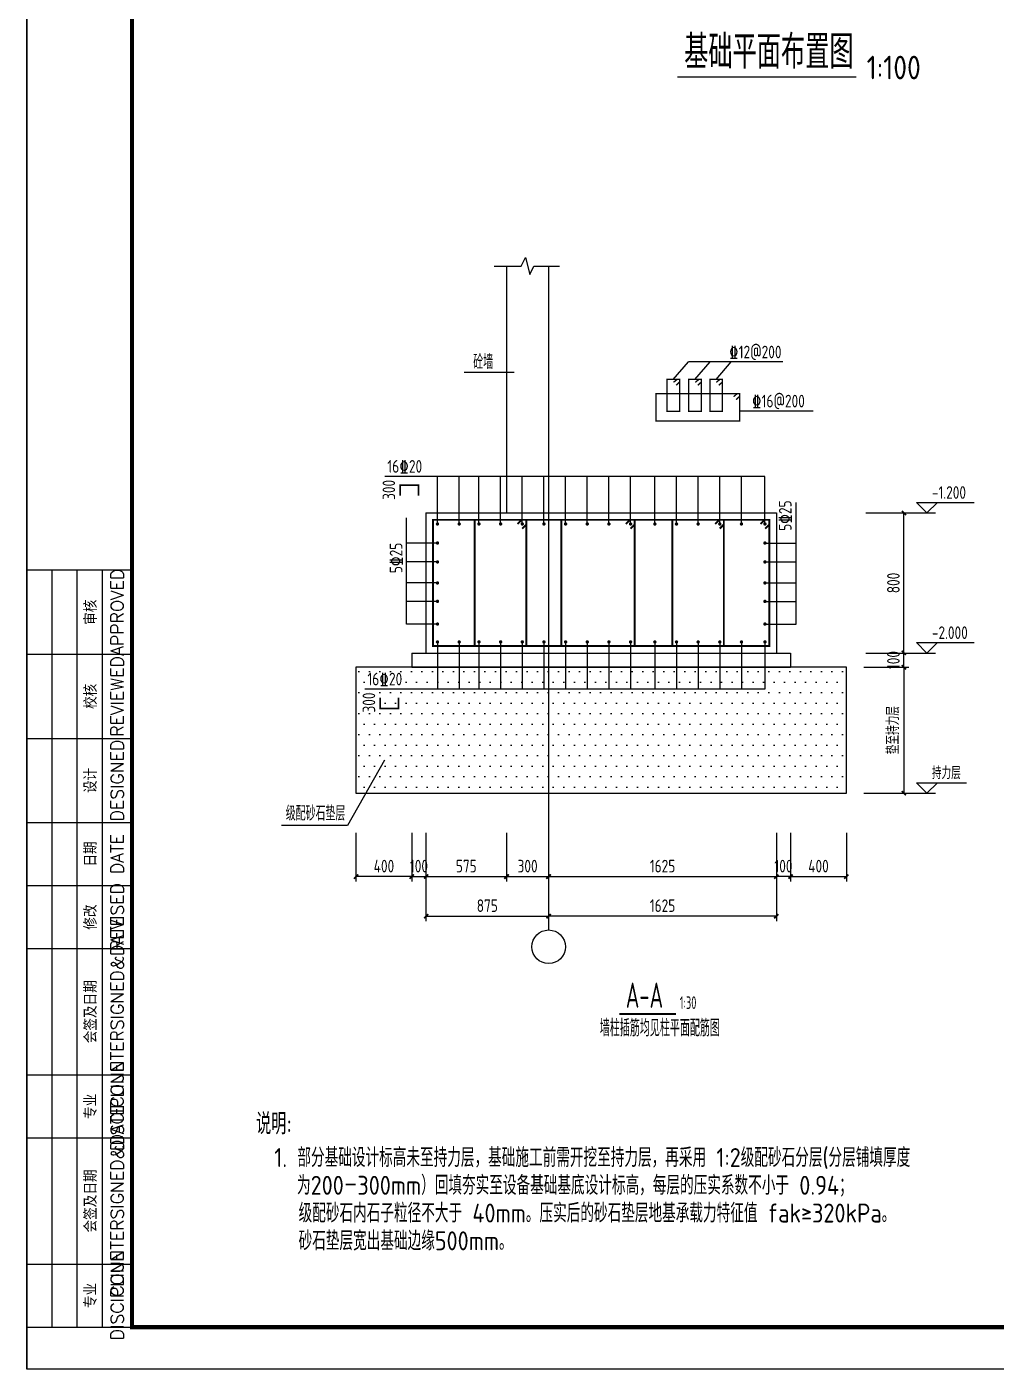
# Model space of a CAD drawing. Header units: millimetres. Extents: x 893615 to 897539, y 39650 to 40458.
# Drawn here: x 894816.6 to 895047.1, y 39650.1 to 39969.3 of the extents above; entities that cross this region are included whole.
import ezdxf
from ezdxf.enums import TextEntityAlignment as Align

# ---------------------------------------------------------------- set-up
doc = ezdxf.new("R2010")
doc.units = ezdxf.units.MM
doc.header["$LTSCALE"] = 1000
doc.header["$MEASUREMENT"] = 0
for name, color, linetype in [('AXIS', 3, 'Continuous'), ('DOTE', 1, 'Continuous'), ('Thin', 7, 'Continuous'), ('WALL', 9, 'Continuous'), ('剖面钢筋', 1, 'Continuous'), ('图名', 15, 'Continuous'), ('文字', 7, 'Continuous'), ('柱__钢筋标注', 7, 'Continuous'), ('标注尺寸', 252, 'Continuous'), ('标注线', 253, 'Continuous'), ('标注钢筋', 253, 'Continuous'), ('标高', 7, 'Continuous'), ('比例尺', 2, 'Continuous'), ('独立基础', 2, 'Continuous'), ('钢筋线', 1, 'Continuous'), ('附加箍筋标', 7, 'Continuous')]:
    doc.layers.add(name, color=color, linetype=linetype)
doc.styles.add('ECEC_TK', font='txt_l.shx', dxfattribs={"bigfont": 'hztxt_l.shx'})
doc.styles.add('GBHZ', font='gbenor.shx', dxfattribs={"width": 0.9, "bigfont": 'gbcbig.shx'})
doc.styles.get("Standard").update_dxf_attribs({"font": 'gbenor.shx', "bigfont": 'gbcbig.shx'})
doc.dimstyles.new('Y30', dxfattribs={"dimscale": 0, "dimtxt": 3, "dimasz": 0.01, "dimexe": 1.2, "dimexo": 1, "dimgap": 1, "dimtad": 1, "dimdec": 0, "dimlfac": 30, "dimzin": 0, "dimdsep": 46, "dimtxsty": 'GBHZ', "dimblk1": 'DX', "dimblk2": 'DX', "dimsah": 1, "dimcen": 0.09, "dimdle": 1, "dimadec": 0, "dimazin": 0, "dimtfac": 1, "dimtdec": 0, "dimtix": 1, "dimtmove": 2, "dimatfit": 3, "dimldrblk": 'DX', "dimfxl": 0, "dimtolj": 1, "dimtzin": 0, "dimarcsym": 0})

# ---------------------------------------------------------------- blocks, each defined once
blk = doc.blocks.new('DX')
at = {"color": 0, "linetype": 'ByBlock', "const_width": 40}
blk.add_lwpolyline([(-54, -51), (46, 49)], dxfattribs=at)
blk = doc.blocks.new('*D71')
at = {"layer": 'AXIS', "color": 0, "lineweight": -2, "transparency": 16777216}
for p, q in [((894894.81, 39777.66), (894894.81, 39766.07)), ((894908.14, 39777.66), (894908.14, 39766.07)), ((894908.13, 39767.27), (894894.82, 39767.27))]:
    blk.add_line(p, q, dxfattribs=at)
at = {"layer": 'Defpoints', "color": 0, "transparency": 16777216}
for p in [(894894.81, 39778.66), (894908.14, 39778.66), (894894.81, 39767.27)]:
    blk.add_point(p, dxfattribs=at)
at = {"layer": 'AXIS', "color": 0, "lineweight": -2, "transparency": 16777216, "xscale": 0.01, "yscale": 0.01, "zscale": 0.01, "rotation": 180}
blk.add_blockref('DX', (894894.81, 39767.27), dxfattribs=at)
at = {"layer": 'AXIS', "color": 0, "lineweight": -2, "transparency": 16777216, "xscale": 0.01, "yscale": 0.01, "zscale": 0.01}
blk.add_blockref('DX', (894908.14, 39767.27), dxfattribs=at)
at = {"layer": 'AXIS', "color": 0, "transparency": 16777216, "insert": (894901.48, 39769.77), "char_height": 3, "attachment_point": 5, "style": 'GBHZ'}
blk.add_mtext('\\A1;400', dxfattribs=at)
blk = doc.blocks.new('*D72')
at = {"layer": 'AXIS', "color": 0, "lineweight": -2, "transparency": 16777216}
for p, q in [((894998.14, 39777.66), (894998.14, 39766.07)), ((895011.48, 39777.66), (895011.48, 39766.07)), ((894998.15, 39767.27), (895011.47, 39767.27))]:
    blk.add_line(p, q, dxfattribs=at)
at = {"layer": 'Defpoints', "color": 0, "transparency": 16777216}
for p in [(894998.14, 39778.66), (895011.48, 39778.66), (895011.48, 39767.27)]:
    blk.add_point(p, dxfattribs=at)
at = {"layer": 'AXIS', "color": 0, "lineweight": -2, "transparency": 16777216, "xscale": 0.01, "yscale": 0.01, "zscale": 0.01, "rotation": 180}
blk.add_blockref('DX', (894998.14, 39767.27), dxfattribs=at)
at = {"layer": 'AXIS', "color": 0, "lineweight": -2, "transparency": 16777216, "xscale": 0.01, "yscale": 0.01, "zscale": 0.01}
blk.add_blockref('DX', (895011.48, 39767.27), dxfattribs=at)
at = {"layer": 'AXIS', "color": 0, "transparency": 16777216, "insert": (895004.81, 39769.77), "char_height": 3, "attachment_point": 5, "style": 'GBHZ'}
blk.add_mtext('\\A1;400', dxfattribs=at)
blk = doc.blocks.new('*D73')
at = {"layer": 'AXIS', "color": 0, "lineweight": -2, "transparency": 16777216}
for p, q in [((895015.61, 39817.1), (895026.32, 39817.1)), ((895025.12, 39817.09), (895025.12, 39787.11)), ((895015.61, 39787.1), (895026.32, 39787.1))]:
    blk.add_line(p, q, dxfattribs=at)
at = {"layer": 'Defpoints', "color": 0, "transparency": 16777216}
for p in [(895014.61, 39817.1), (895014.61, 39787.1), (895025.12, 39787.1)]:
    blk.add_point(p, dxfattribs=at)
at = {"layer": 'AXIS', "color": 0, "lineweight": -2, "transparency": 16777216, "xscale": 0.01, "yscale": 0.01, "zscale": 0.01}
for p, rotation in [((895025.12, 39817.1), 90), ((895025.12, 39787.1), 270)]:
    blk.add_blockref('DX', p, dxfattribs=dict(at, rotation=rotation))
at = {"layer": 'AXIS', "color": 0, "transparency": 16777216, "insert": (895022.51, 39802.1), "char_height": 3, "attachment_point": 5, "rotation": 90, "style": 'GBHZ'}
blk.add_mtext('\\A1;垫至持力层', dxfattribs=at)
blk = doc.blocks.new('*D62')
at = {"layer": 'AXIS', "color": 0, "lineweight": -2, "transparency": 16777216}
for p, q in [((895016.05, 39853.77), (895026.32, 39853.77)), ((895025.12, 39820.45), (895025.12, 39853.76)), ((895016.05, 39820.44), (895026.32, 39820.44))]:
    blk.add_line(p, q, dxfattribs=at)
at = {"layer": 'Defpoints', "color": 0, "transparency": 16777216}
for p in [(895015.05, 39853.77), (895025.12, 39853.77), (895015.05, 39820.44)]:
    blk.add_point(p, dxfattribs=at)
at = {"layer": 'AXIS', "color": 0, "lineweight": -2, "transparency": 16777216, "xscale": 0.01, "yscale": 0.01, "zscale": 0.01}
for p, rotation in [((895025.12, 39853.77), 90), ((895025.12, 39820.44), 270)]:
    blk.add_blockref('DX', p, dxfattribs=dict(at, rotation=rotation))
at = {"layer": 'AXIS', "color": 0, "transparency": 16777216, "insert": (895022.62, 39837.1), "char_height": 3, "attachment_point": 5, "rotation": 90, "style": 'GBHZ'}
blk.add_mtext('\\A1;800', dxfattribs=at)
blk = doc.blocks.new('*D63')
at = {"layer": 'AXIS', "color": 0, "lineweight": -2, "transparency": 16777216}
for p, q in [((895016.05, 39820.44), (895026.32, 39820.44)), ((895025.12, 39820.45), (895025.12, 39820.46)), ((895025.12, 39817.1), (895025.12, 39820.44)), ((895016.05, 39817.1), (895026.32, 39817.1)), ((895025.12, 39817.09), (895025.12, 39817.08))]:
    blk.add_line(p, q, dxfattribs=at)
at = {"layer": 'Defpoints', "color": 0, "transparency": 16777216}
for p in [(895015.05, 39820.44), (895025.12, 39820.44), (895015.05, 39817.1)]:
    blk.add_point(p, dxfattribs=at)
at = {"layer": 'AXIS', "color": 0, "lineweight": -2, "transparency": 16777216, "xscale": 0.01, "yscale": 0.01, "zscale": 0.01}
for p, rotation in [((895025.12, 39820.44), 270), ((895025.12, 39817.1), 90)]:
    blk.add_blockref('DX', p, dxfattribs=dict(at, rotation=rotation))
at = {"layer": 'AXIS', "color": 0, "transparency": 16777216, "insert": (895022.62, 39818.77), "char_height": 3, "attachment_point": 5, "rotation": 90, "style": 'GBHZ'}
blk.add_mtext('\\A1;100', dxfattribs=at)
blk = doc.blocks.new('*D64')
at = {"layer": 'AXIS', "color": 0, "lineweight": -2, "transparency": 16777216}
for p, q in [((894908.14, 39777.66), (894908.14, 39766.07)), ((894911.48, 39777.66), (894911.48, 39766.07)), ((894908.13, 39767.27), (894908.12, 39767.27)), ((894908.14, 39767.27), (894911.48, 39767.27)), ((894911.49, 39767.27), (894911.5, 39767.27))]:
    blk.add_line(p, q, dxfattribs=at)
at = {"layer": 'Defpoints', "color": 0, "transparency": 16777216}
for p in [(894908.14, 39778.66), (894911.48, 39778.66), (894911.48, 39767.27)]:
    blk.add_point(p, dxfattribs=at)
at = {"layer": 'AXIS', "color": 0, "lineweight": -2, "transparency": 16777216, "xscale": 0.01, "yscale": 0.01, "zscale": 0.01}
blk.add_blockref('DX', (894908.14, 39767.27), dxfattribs=at)
at = {"layer": 'AXIS', "color": 0, "lineweight": -2, "transparency": 16777216, "xscale": 0.01, "yscale": 0.01, "zscale": 0.01, "rotation": 180}
blk.add_blockref('DX', (894911.48, 39767.27), dxfattribs=at)
at = {"layer": 'AXIS', "color": 0, "transparency": 16777216, "insert": (894909.81, 39769.77), "char_height": 3, "attachment_point": 5, "style": 'GBHZ'}
blk.add_mtext('\\A1;100', dxfattribs=at)
blk = doc.blocks.new('*D65')
at = {"layer": 'AXIS', "color": 0, "lineweight": -2, "transparency": 16777216}
for p, q in [((894994.81, 39777.66), (894994.81, 39766.07)), ((894998.14, 39777.66), (894998.14, 39766.07)), ((894994.8, 39767.27), (894994.79, 39767.27)), ((894998.14, 39767.27), (894994.81, 39767.27)), ((894998.15, 39767.27), (894998.16, 39767.27))]:
    blk.add_line(p, q, dxfattribs=at)
at = {"layer": 'Defpoints', "color": 0, "transparency": 16777216}
for p in [(894994.81, 39778.66), (894998.14, 39778.66), (894994.81, 39767.27)]:
    blk.add_point(p, dxfattribs=at)
at = {"layer": 'AXIS', "color": 0, "lineweight": -2, "transparency": 16777216, "xscale": 0.01, "yscale": 0.01, "zscale": 0.01}
blk.add_blockref('DX', (894994.81, 39767.27), dxfattribs=at)
at = {"layer": 'AXIS', "color": 0, "lineweight": -2, "transparency": 16777216, "xscale": 0.01, "yscale": 0.01, "zscale": 0.01, "rotation": 180}
blk.add_blockref('DX', (894998.14, 39767.27), dxfattribs=at)
at = {"layer": 'AXIS', "color": 0, "transparency": 16777216, "insert": (894996.48, 39769.77), "char_height": 3, "attachment_point": 5, "style": 'GBHZ'}
blk.add_mtext('\\A1;100', dxfattribs=at)
blk = doc.blocks.new('*D66')
at = {"layer": 'AXIS', "color": 0, "lineweight": -2, "transparency": 16777216}
for p, q in [((894940.64, 39777.66), (894940.64, 39766.07)), ((894994.81, 39777.66), (894994.81, 39766.07)), ((894940.65, 39767.27), (894994.8, 39767.27))]:
    blk.add_line(p, q, dxfattribs=at)
at = {"layer": 'Defpoints', "color": 0, "transparency": 16777216}
for p in [(894940.64, 39778.66), (894994.81, 39778.66), (894994.81, 39767.27)]:
    blk.add_point(p, dxfattribs=at)
at = {"layer": 'AXIS', "color": 0, "lineweight": -2, "transparency": 16777216, "xscale": 0.01, "yscale": 0.01, "zscale": 0.01, "rotation": 180}
blk.add_blockref('DX', (894940.64, 39767.27), dxfattribs=at)
at = {"layer": 'AXIS', "color": 0, "lineweight": -2, "transparency": 16777216, "xscale": 0.01, "yscale": 0.01, "zscale": 0.01}
blk.add_blockref('DX', (894994.81, 39767.27), dxfattribs=at)
at = {"layer": 'AXIS', "color": 0, "transparency": 16777216, "insert": (894967.73, 39769.77), "char_height": 3, "attachment_point": 5, "style": 'GBHZ'}
blk.add_mtext('\\A1;1625', dxfattribs=at)
blk = doc.blocks.new('*D67')
at = {"layer": 'AXIS', "color": 0, "lineweight": -2, "transparency": 16777216}
for p, q in [((894930.64, 39777.66), (894930.64, 39766.07)), ((894940.64, 39777.66), (894940.64, 39766.07)), ((894930.65, 39767.27), (894940.63, 39767.27))]:
    blk.add_line(p, q, dxfattribs=at)
at = {"layer": 'Defpoints', "color": 0, "transparency": 16777216}
for p in [(894930.64, 39778.66), (894940.64, 39778.66), (894940.64, 39767.27)]:
    blk.add_point(p, dxfattribs=at)
at = {"layer": 'AXIS', "color": 0, "lineweight": -2, "transparency": 16777216, "xscale": 0.01, "yscale": 0.01, "zscale": 0.01, "rotation": 180}
blk.add_blockref('DX', (894930.64, 39767.27), dxfattribs=at)
at = {"layer": 'AXIS', "color": 0, "lineweight": -2, "transparency": 16777216, "xscale": 0.01, "yscale": 0.01, "zscale": 0.01}
blk.add_blockref('DX', (894940.64, 39767.27), dxfattribs=at)
at = {"layer": 'AXIS', "color": 0, "transparency": 16777216, "insert": (894935.64, 39769.77), "char_height": 3, "attachment_point": 5, "style": 'GBHZ'}
blk.add_mtext('\\A1;300', dxfattribs=at)
blk = doc.blocks.new('*D68')
at = {"layer": 'AXIS', "color": 0, "lineweight": -2, "transparency": 16777216}
for p, q in [((894911.48, 39777.66), (894911.48, 39766.07)), ((894930.64, 39777.66), (894930.64, 39766.07)), ((894911.49, 39767.27), (894930.63, 39767.27))]:
    blk.add_line(p, q, dxfattribs=at)
at = {"layer": 'Defpoints', "color": 0, "transparency": 16777216}
for p in [(894911.48, 39778.66), (894930.64, 39778.66), (894930.64, 39767.27)]:
    blk.add_point(p, dxfattribs=at)
at = {"layer": 'AXIS', "color": 0, "lineweight": -2, "transparency": 16777216, "xscale": 0.01, "yscale": 0.01, "zscale": 0.01, "rotation": 180}
blk.add_blockref('DX', (894911.48, 39767.27), dxfattribs=at)
at = {"layer": 'AXIS', "color": 0, "lineweight": -2, "transparency": 16777216, "xscale": 0.01, "yscale": 0.01, "zscale": 0.01}
blk.add_blockref('DX', (894930.64, 39767.27), dxfattribs=at)
at = {"layer": 'AXIS', "color": 0, "transparency": 16777216, "insert": (894921.06, 39769.77), "char_height": 3, "attachment_point": 5, "style": 'GBHZ'}
blk.add_mtext('\\A1;575', dxfattribs=at)
blk = doc.blocks.new('*D69')
at = {"layer": 'AXIS', "color": 0, "lineweight": -2, "transparency": 16777216}
for p, q in [((894911.48, 39771.68), (894911.48, 39756.66)), ((894940.64, 39771.68), (894940.64, 39756.66)), ((894911.49, 39757.86), (894940.63, 39757.86))]:
    blk.add_line(p, q, dxfattribs=at)
at = {"layer": 'Defpoints', "color": 0, "transparency": 16777216}
for p in [(894911.48, 39772.68), (894940.64, 39772.68), (894940.64, 39757.86)]:
    blk.add_point(p, dxfattribs=at)
at = {"layer": 'AXIS', "color": 0, "lineweight": -2, "transparency": 16777216, "xscale": 0.01, "yscale": 0.01, "zscale": 0.01, "rotation": 180}
blk.add_blockref('DX', (894911.48, 39757.86), dxfattribs=at)
at = {"layer": 'AXIS', "color": 0, "lineweight": -2, "transparency": 16777216, "xscale": 0.01, "yscale": 0.01, "zscale": 0.01}
blk.add_blockref('DX', (894940.64, 39757.86), dxfattribs=at)
at = {"layer": 'AXIS', "color": 0, "transparency": 16777216, "insert": (894926.06, 39760.36), "char_height": 3, "attachment_point": 5, "style": 'GBHZ'}
blk.add_mtext('\\A1;875', dxfattribs=at)
blk = doc.blocks.new('*D70')
at = {"layer": 'AXIS', "color": 0, "lineweight": -2, "transparency": 16777216}
for p, q in [((894940.64, 39771.68), (894940.64, 39756.66)), ((894994.81, 39771.68), (894994.81, 39756.66)), ((894994.8, 39757.86), (894940.65, 39757.86))]:
    blk.add_line(p, q, dxfattribs=at)
at = {"layer": 'Defpoints', "color": 0, "transparency": 16777216}
for p in [(894940.64, 39772.68), (894994.81, 39772.68), (894940.64, 39757.86)]:
    blk.add_point(p, dxfattribs=at)
at = {"layer": 'AXIS', "color": 0, "lineweight": -2, "transparency": 16777216, "xscale": 0.01, "yscale": 0.01, "zscale": 0.01, "rotation": 180}
blk.add_blockref('DX', (894940.64, 39757.86), dxfattribs=at)
at = {"layer": 'AXIS', "color": 0, "lineweight": -2, "transparency": 16777216, "xscale": 0.01, "yscale": 0.01, "zscale": 0.01}
blk.add_blockref('DX', (894994.81, 39757.86), dxfattribs=at)
at = {"layer": 'AXIS', "color": 0, "transparency": 16777216, "insert": (894967.73, 39760.36), "char_height": 3, "attachment_point": 5, "style": 'GBHZ'}
blk.add_mtext('\\A1;1625', dxfattribs=at)

msp = doc.modelspace()

# ---------------------------------------------------------------- hatches: boundary and pattern name
at = {"layer": '柱__钢筋标注'}
h = msp.add_hatch(dxfattribs=at)
h.set_pattern_fill('DOTS', color=256, scale=40, style=0)
h.set_pattern_definition([(0, (-256.9962, 21.0444), (1.25, 2.5), [0, -2.5])])
h.paths.add_polyline_path([(894961.478, 39817.102), (894894.812, 39817.102), (894894.812, 39787.102), (894961.478, 39787.102)])
h.paths.add_polyline_path([(894896.799, 39812.001), (894907.749, 39812.001), (894907.749, 39816.501), (894896.799, 39816.501)], flags=24)
h.paths.add_polyline_path([(894900.153, 39805.529), (894900.153, 39811.929), (894895.653, 39811.929), (894895.653, 39805.529)], flags=24)
h.paths.add_polyline_path([(895011.478, 39787.102), (895011.478, 39817.102), (894961.478, 39817.102), (894961.478, 39787.102)])

# ---------------------------------------------------------------- linework, layer by layer
for p, q in [((894816.565, 39650.145), (894816.565, 40244.145)), ((894816.565, 40244.145), (894816.565, 39650.145)), ((894932.467, 39887.158), (894920.575, 39887.158)), ((894822.565, 39660.145), (894822.565, 39840.145)), ((894828.565, 39660.145), (894828.565, 39840.145)), ((894834.565, 39660.145), (894834.565, 39840.145)), ((894816.565, 39820.145), (894841.565, 39820.145)), ((894816.565, 39800.145), (894841.565, 39800.145)), ((894816.565, 39780.145), (894841.565, 39780.145)), ((894816.565, 39765.145), (894841.565, 39765.145)), ((894816.565, 39750.145), (894841.565, 39750.145)), ((894816.565, 39720.145), (894841.565, 39720.145)), ((894816.565, 39705.145), (894841.565, 39705.145)), ((894816.565, 39675.145), (894841.565, 39675.145)), ((895657.565, 39650.145), (894816.565, 39650.145))]:
    msp.add_line(p, q)
at = {"color": 0, "const_width": 1}
msp.add_lwpolyline([(895647.565, 39660.145), (894841.565, 39660.145), (894841.565, 40234.145), (895647.565, 40234.145)], close=True, dxfattribs=at)
msp.add_lwpolyline([(894816.565, 39840.145), (894816.565, 39660.145), (894841.565, 39660.145), (894841.565, 39840.145)], close=True)
at = {"layer": 'AXIS'}
msp.add_line((894940.645, 39775.82), (894940.645, 39754.576), dxfattribs=at)
msp.add_circle((894940.645, 39750.576), 4, dxfattribs=at)
at = {"layer": 'DOTE', "color": 252, "ltscale": 100}
msp.add_line((894940.645, 39891.907), (894940.645, 39754.576), dxfattribs=at)
at = {"layer": 'Thin'}
for p, q in [((894927.681, 39912.457), (894934.145, 39912.457)), ((894934.145, 39912.457), (894935.145, 39914.457)), ((894935.145, 39914.457), (894936.145, 39910.457)), ((894936.145, 39910.457), (894937.145, 39912.457)), ((894937.145, 39912.457), (894943.242, 39912.457))]:
    msp.add_line(p, q, dxfattribs=at)
at = {"layer": 'WALL'}
for p, q in [((894930.645, 39912.457), (894930.645, 39853.769)), ((894940.645, 39912.457), (894940.645, 39853.769))]:
    msp.add_line(p, q, dxfattribs=at)
at = {"layer": '剖面钢筋', "linetype": 'ByBlock', "const_width": 0.32}
for points in [[(894968.783, 39885.518), (894971.771, 39885.518), (894971.771, 39877.877), (894968.783, 39877.877)], [(894973.949, 39885.518), (894976.937, 39885.518), (894976.937, 39877.877), (894973.949, 39877.877)], [(894978.996, 39885.518), (894981.938, 39885.518), (894981.938, 39877.877), (894978.996, 39877.877)], [(894966.19, 39882.113), (894986.048, 39882.113), (894986.048, 39875.594), (894966.19, 39875.594)]]:
    msp.add_lwpolyline(points, close=True, dxfattribs=at)
for points in [[(894971.22, 39885.518), (894970.341, 39884.806)], [(894971.771, 39884.87), (894970.954, 39884.117)], [(894976.385, 39885.518), (894975.507, 39884.806)], [(894976.937, 39884.87), (894976.12, 39884.117)], [(894981.386, 39885.518), (894980.508, 39884.806)], [(894981.938, 39884.87), (894981.12, 39884.117)], [(894985.497, 39882.113), (894984.618, 39881.401)], [(894986.048, 39881.465), (894985.231, 39880.712)]]:
    msp.add_lwpolyline(points, dxfattribs=at)
at = {"layer": '图名'}
for p, q in [((894996.368, 39889.644), (894973.869, 39889.644)), ((895003.543, 39877.975), (894986.048, 39877.975))]:
    msp.add_line(p, q, dxfattribs=at)
at = {"layer": '图名', "const_width": 0.4}
msp.add_lwpolyline([(894957.456, 39734.599), (894970.96, 39734.599)], dxfattribs=at)
at = {"layer": '文字', "color": 6, "const_width": 0.32}
msp.add_lwpolyline([(894971.244, 39957.43), (895013.822, 39957.43)], dxfattribs=at)
at = {"layer": '柱__钢筋标注'}
for p, q in [((894901.609, 39794.972), (894892.8, 39779.421)), ((894892.8, 39779.421), (894877.155, 39779.421))]:
    msp.add_line(p, q, dxfattribs=at)
at = {"layer": '标注尺寸'}
for p, q in [((895024.613, 39820.436), (895032.613, 39820.436)), ((895024.613, 39787.102), (895032.613, 39787.102))]:
    msp.add_line(p, q, dxfattribs=at)
at = {"layer": '标注尺寸', "const_width": 0.4}
for points in [[(894905.303, 39857.821), (894905.303, 39860.373), (894909.667, 39860.373), (894909.667, 39857.821)], [(894900.558, 39809.802), (894900.558, 39807.25), (894904.922, 39807.25), (894904.922, 39809.802)]]:
    msp.add_lwpolyline(points, dxfattribs=at)
at = {"layer": '标注线', "color": 253}
for p, q in [((894992.08, 39862.388), (894901.663, 39862.388)), ((894914.209, 39851.128), (894914.209, 39862.388)), ((894919.373, 39851.128), (894919.373, 39862.388)), ((894924.076, 39851.128), (894924.076, 39862.388)), ((894929.226, 39851.128), (894929.226, 39862.388)), ((894934.376, 39851.128), (894934.376, 39862.388)), ((894939.526, 39851.128), (894939.526, 39862.388)), ((894944.676, 39851.128), (894944.676, 39862.388)), ((894949.826, 39851.128), (894949.826, 39862.388)), ((894954.976, 39851.128), (894954.976, 39862.388)), ((894960.126, 39851.128), (894960.126, 39862.388)), ((894965.897, 39851.128), (894965.897, 39862.388)), ((894971.047, 39851.128), (894971.047, 39862.388)), ((894976.197, 39851.128), (894976.197, 39862.388)), ((894981.347, 39851.128), (894981.347, 39862.388)), ((894986.497, 39851.128), (894986.497, 39862.388)), ((894992.08, 39851.128), (894992.08, 39862.388)), ((894999.477, 39827.325), (894999.477, 39856.202)), ((894906.812, 39827.325), (894906.812, 39852.552)), ((894914.209, 39846.595), (894906.812, 39846.595)), ((894992.08, 39846.595), (894999.477, 39846.595)), ((894914.209, 39842.103), (894906.812, 39842.103)), ((894992.08, 39842.103), (894999.477, 39842.103)), ((894914.209, 39837.102), (894906.812, 39837.102)), ((894992.08, 39837.102), (894999.477, 39837.102)), ((894914.209, 39832.725), (894906.812, 39832.725)), ((894992.08, 39832.725), (894999.477, 39832.725)), ((894914.209, 39827.325), (894906.812, 39827.325)), ((894992.08, 39827.325), (894999.477, 39827.325)), ((894914.209, 39823.077), (894914.209, 39811.817)), ((894919.373, 39823.077), (894919.373, 39811.817)), ((894924.076, 39823.077), (894924.076, 39811.817)), ((894929.226, 39823.077), (894929.226, 39811.817)), ((894934.376, 39823.077), (894934.376, 39811.817)), ((894939.526, 39823.077), (894939.526, 39811.817)), ((894944.676, 39823.077), (894944.676, 39811.817)), ((894949.826, 39823.077), (894949.826, 39811.817)), ((894954.976, 39823.077), (894954.976, 39811.817)), ((894960.126, 39823.077), (894960.126, 39811.817)), ((894965.897, 39823.077), (894965.897, 39811.817)), ((894971.047, 39823.077), (894971.047, 39811.817)), ((894976.197, 39823.077), (894976.197, 39811.817)), ((894981.347, 39823.077), (894981.347, 39811.817)), ((894986.497, 39823.077), (894986.497, 39811.817)), ((894992.08, 39823.077), (894992.08, 39811.817)), ((894992.08, 39811.817), (894896.918, 39811.817))]:
    msp.add_line(p, q, dxfattribs=at)
at = {"layer": '标高'}
msp.add_line((895024.613, 39853.769), (895032.613, 39853.769), dxfattribs=at)
for points in [[(895033.113, 39856.269), (895030.613, 39853.769), (895028.113, 39856.269), (895041.793, 39856.269)], [(895033.113, 39822.936), (895030.613, 39820.436), (895028.113, 39822.936), (895041.793, 39822.936)], [(895033.113, 39789.602), (895030.613, 39787.102), (895028.113, 39789.602), (895040.013, 39789.602)]]:
    msp.add_lwpolyline(points, dxfattribs=at)
at = {"layer": '独立基础'}
for p, q in [((894911.478, 39853.769), (894994.812, 39853.769)), ((894911.478, 39853.769), (894911.478, 39820.436)), ((894994.812, 39853.769), (894994.812, 39820.436)), ((894908.145, 39820.436), (894908.145, 39817.102)), ((894908.145, 39820.436), (894998.145, 39820.436)), ((894998.145, 39820.436), (894998.145, 39817.102)), ((894908.145, 39817.102), (894998.145, 39817.102))]:
    msp.add_line(p, q, dxfattribs=at)
msp.add_lwpolyline([(894894.812, 39787.102), (895011.478, 39787.102), (895011.478, 39817.102), (894894.812, 39817.102)], close=True, dxfattribs=at)
at = {"layer": '钢筋线', "const_width": 0.45}
for points in [[(894913.145, 39852.102), (894993.145, 39852.102), (894993.145, 39822.102), (894913.145, 39822.102)], [(894923.075, 39852.102), (894935.326, 39852.102), (894935.326, 39822.102), (894923.075, 39822.102)], [(894943.675, 39852.102), (894961.076, 39852.102), (894961.076, 39822.102), (894943.675, 39822.102)], [(894970.046, 39852.102), (894982.297, 39852.102), (894982.297, 39822.102), (894970.046, 39822.102)]]:
    msp.add_lwpolyline(points, close=True, dxfattribs=at)
for points in [[(894934.219, 39852.102), (894933.238, 39851.121)], [(894959.969, 39852.102), (894958.988, 39851.121)], [(894981.19, 39852.102), (894980.209, 39851.121)], [(894992.038, 39852.102), (894991.057, 39851.121)], [(894935.326, 39850.995), (894934.345, 39850.014)], [(894961.076, 39850.995), (894960.095, 39850.014)], [(894982.297, 39850.995), (894981.316, 39850.014)], [(894993.145, 39850.995), (894992.164, 39850.014)]]:
    msp.add_lwpolyline(points, dxfattribs=at)
at = {"layer": '钢筋线', "const_width": 0.4}
for points in [[(894914.409, 39851.128, 1), (894914.009, 39851.128, 1), (894914.409, 39851.128, 1)], [(894919.573, 39851.128, 1), (894919.173, 39851.128, 1), (894919.573, 39851.128, 1)], [(894924.276, 39851.128, 1), (894923.876, 39851.128, 1), (894924.276, 39851.128, 1)], [(894929.426, 39851.128, 1), (894929.026, 39851.128, 1), (894929.426, 39851.128, 1)], [(894934.576, 39851.128, 1), (894934.176, 39851.128, 1), (894934.576, 39851.128, 1)], [(894939.726, 39851.128, 1), (894939.326, 39851.128, 1), (894939.726, 39851.128, 1)], [(894944.876, 39851.128, 1), (894944.476, 39851.128, 1), (894944.876, 39851.128, 1)], [(894950.026, 39851.128, 1), (894949.626, 39851.128, 1), (894950.026, 39851.128, 1)], [(894955.176, 39851.128, 1), (894954.776, 39851.128, 1), (894955.176, 39851.128, 1)], [(894960.326, 39851.128, 1), (894959.926, 39851.128, 1), (894960.326, 39851.128, 1)], [(894965.697, 39851.128, -1), (894966.097, 39851.128, -1), (894965.697, 39851.128, -1)], [(894970.847, 39851.128, -1), (894971.247, 39851.128, -1), (894970.847, 39851.128, -1)], [(894975.997, 39851.128, -1), (894976.397, 39851.128, -1), (894975.997, 39851.128, -1)], [(894981.147, 39851.128, -1), (894981.547, 39851.128, -1), (894981.147, 39851.128, -1)], [(894981.547, 39851.128, 1), (894981.147, 39851.128, 1), (894981.547, 39851.128, 1)], [(894986.297, 39851.128, -1), (894986.697, 39851.128, -1), (894986.297, 39851.128, -1)], [(894991.88, 39851.128, -1), (894992.28, 39851.128, -1), (894991.88, 39851.128, -1)], [(894914.409, 39846.595, 1), (894914.009, 39846.595, 1), (894914.409, 39846.595, 1)], [(894991.88, 39846.595, -1), (894992.28, 39846.595, -1), (894991.88, 39846.595, -1)], [(894914.409, 39842.103, 1), (894914.009, 39842.103, 1), (894914.409, 39842.103, 1)], [(894991.88, 39842.103, -1), (894992.28, 39842.103, -1), (894991.88, 39842.103, -1)], [(894914.409, 39837.102, -1), (894914.009, 39837.102, -1), (894914.409, 39837.102, -1)], [(894991.88, 39837.102, 1), (894992.28, 39837.102, 1), (894991.88, 39837.102, 1)], [(894914.409, 39832.725, -1), (894914.009, 39832.725, -1), (894914.409, 39832.725, -1)], [(894991.88, 39832.725, 1), (894992.28, 39832.725, 1), (894991.88, 39832.725, 1)], [(894914.409, 39827.325, -1), (894914.009, 39827.325, -1), (894914.409, 39827.325, -1)], [(894991.88, 39827.325, 1), (894992.28, 39827.325, 1), (894991.88, 39827.325, 1)], [(894914.409, 39823.077, -1), (894914.009, 39823.077, -1), (894914.409, 39823.077, -1)], [(894919.573, 39823.077, -1), (894919.173, 39823.077, -1), (894919.573, 39823.077, -1)], [(894924.276, 39823.077, -1), (894923.876, 39823.077, -1), (894924.276, 39823.077, -1)], [(894929.426, 39823.077, -1), (894929.026, 39823.077, -1), (894929.426, 39823.077, -1)], [(894934.576, 39823.077, -1), (894934.176, 39823.077, -1), (894934.576, 39823.077, -1)], [(894939.726, 39823.077, -1), (894939.326, 39823.077, -1), (894939.726, 39823.077, -1)], [(894944.876, 39823.077, -1), (894944.476, 39823.077, -1), (894944.876, 39823.077, -1)], [(894950.026, 39823.077, -1), (894949.626, 39823.077, -1), (894950.026, 39823.077, -1)], [(894955.176, 39823.077, -1), (894954.776, 39823.077, -1), (894955.176, 39823.077, -1)], [(894960.326, 39823.077, -1), (894959.926, 39823.077, -1), (894960.326, 39823.077, -1)], [(894965.697, 39823.077, 1), (894966.097, 39823.077, 1), (894965.697, 39823.077, 1)], [(894970.847, 39823.077, 1), (894971.247, 39823.077, 1), (894970.847, 39823.077, 1)], [(894975.997, 39823.077, 1), (894976.397, 39823.077, 1), (894975.997, 39823.077, 1)], [(894981.147, 39823.077, 1), (894981.547, 39823.077, 1), (894981.147, 39823.077, 1)], [(894986.297, 39823.077, 1), (894986.697, 39823.077, 1), (894986.297, 39823.077, 1)], [(894991.88, 39823.077, 1), (894992.28, 39823.077, 1), (894991.88, 39823.077, 1)]]:
    msp.add_lwpolyline(points, format="xyb", dxfattribs=at)
at = {"layer": '附加箍筋标'}
for p, q in [((894970.277, 39885.518), (894973.869, 39889.644)), ((894975.443, 39885.518), (894979.034, 39889.644)), ((894980.467, 39885.518), (894984.058, 39889.644))]:
    msp.add_line(p, q, dxfattribs=at)

# ---------------------------------------------------------------- texts
at = {"style": 'ECEC_TK'}
for s, p in [('APPROVED', (894838.065, 39830.145)), ('审核', (894831.565, 39830.145)), ('REVIEWED', (894838.065, 39810.145)), ('校核', (894831.565, 39810.145)), ('DESIGNED', (894838.065, 39790.145)), ('设计', (894831.565, 39790.145)), ('日期', (894831.565, 39772.645)), ('DATE', (894838.065, 39772.645)), ('REVISED', (894838.065, 39757.645)), ('修改', (894831.565, 39757.645)), ('COUNTERSIGNED&DATE', (894838.065, 39735.145)), ('会签及日期', (894831.565, 39735.145)), ('DISCIPLINE', (894838.065, 39712.645)), ('专业', (894831.565, 39712.645)), ('COUNTERSIGNED&DATE', (894838.065, 39690.145)), ('会签及日期', (894831.565, 39690.145)), ('DISCIPLINE', (894838.065, 39667.645)), ('专业', (894831.565, 39667.645))]:
    msp.add_text(s, height=3, rotation=90, dxfattribs=at).set_placement(p, align=Align.MIDDLE)
at = {"style": 'GBHZ'}
for s, height, p in [('说明:', 5, (894871.074, 39705.997)), ('1. 部分基础设计标高未至持力层，基础施工前需开挖至持力层，再采用 1:2级配砂石分层(分层铺填厚度', 4.5, (894875.405, 39698.215)), ('为200－300mm）回填夯实至设备基础基底设计标高，每层的压实系数不小于 0.94；', 4.5, (894880.815, 39691.615)), ('级配砂石内石子粒径不大于 40mm。压实后的砂石垫层地基承载力特征值 fak≥320kPa。', 4.5, (894881.187, 39685.015)), ('砂石垫层宽出基础边缘500mm。 ', 4.5, (894881.187, 39678.415))]:
    msp.add_text(s, height=height, dxfattribs=at).set_placement(p)
at = {"layer": '图名', "width": 0.7}
for s, height, p in [('A-A', 6, (894958.987, 39736.072)), ('墙柱插筋均见柱平面配筋图', 4, (894952.816, 39729.274))]:
    msp.add_text(s, height=height, dxfattribs=at).set_placement(p)
at = {"layer": '文字', "color": 6, "style": 'GBHZ'}
for s, height, p in [('基础平面布置图', 8, (894972.851, 39959.381)), ('1:100', 5.6, (895016.271, 39956.865))]:
    msp.add_text(s, height=height, dxfattribs=at).set_placement(p)
at = {"layer": '标注钢筋', "width": 0.9}
for s, p in [('砼墙', (894922.726, 39887.941)), ('级配砂石垫层', (894878.128, 39780.572))]:
    msp.add_text(s, height=3.5, dxfattribs=at).set_placement(p)
at = {"layer": '标高', "width": 0.9}
for s, p in [('%%13212@200', (894983.527, 39890.519)), ('%%13216@200', (894988.977, 39878.851)), ('16%%13220', (894902.294, 39863.322)), ('-1.200', (895031.773, 39857.109)), ('-2.000', (895031.773, 39823.776)), ('16%%13220', (894897.549, 39812.751)), ('持力层', (895031.773, 39790.442))]:
    msp.add_text(s, height=3, dxfattribs=at).set_placement(p)
for s, p in [('300', (894904.148, 39856.85)), ('5%%13225', (894998.403, 39849.499)), ('5%%13225', (894905.857, 39839.435)), ('300', (894899.403, 39806.279))]:
    msp.add_text(s, height=3, rotation=90, dxfattribs=at).set_placement(p)
at = {"layer": '比例尺', "width": 0.7}
msp.add_text('1:30', height=3, dxfattribs=at).set_placement((894971.82, 39735.8))

# ---------------------------------------------------------------- dimensions: what is measured, and where the dimension line sits
at = {"layer": 'AXIS'}
for base, p1, p2, angle, text, picture, middle in [((895025.121, 39853.769), (895015.049, 39820.436), (895015.049, 39853.769), 90, '800', '*D62', (895022.621, 39837.102)), ((895025.121, 39787.102), (895014.613, 39817.102), (895014.613, 39787.102), 270, '垫至持力层', '*D73', (895022.505, 39802.102))]:
    dim = msp.add_linear_dim(base=base, p1=p1, p2=p2, angle=angle, text=text, dimstyle='Y30', override={"dimscale": 1}, dxfattribs=at)
    dim.commit()
    dim.dimension.update_dxf_attribs({"geometry": picture, "text_midpoint": middle})
for base, p1, p2, angle, picture, middle in [((895025.121, 39820.436), (895015.049, 39817.102), (895015.049, 39820.436), 90, '*D63', (895022.621, 39818.769)), ((894894.812, 39767.269), (894908.145, 39778.663), (894894.812, 39778.663), 180, '*D71', (894901.478, 39769.769)), ((894994.812, 39767.269), (894998.145, 39778.663), (894994.812, 39778.663), 180, '*D65', (894996.478, 39769.769)), ((894940.645, 39757.859), (894994.812, 39772.681), (894940.645, 39772.681), 180, '*D70', (894967.728, 39760.359))]:
    dim = msp.add_linear_dim(base=base, p1=p1, p2=p2, angle=angle, dimstyle='Y30', override={"dimscale": 1}, dxfattribs=at)
    dim.commit()
    dim.dimension.update_dxf_attribs({"geometry": picture, "text_midpoint": middle})
for base, p1, p2, picture, middle in [((894911.478, 39767.269), (894908.145, 39778.663), (894911.478, 39778.663), '*D64', (894909.812, 39769.769)), ((894930.645, 39767.269), (894911.478, 39778.663), (894930.645, 39778.663), '*D68', (894921.062, 39769.769)), ((894940.645, 39767.269), (894930.645, 39778.663), (894940.645, 39778.663), '*D67', (894935.645, 39769.769)), ((894994.812, 39767.269), (894940.645, 39778.663), (894994.812, 39778.663), '*D66', (894967.728, 39769.769)), ((895011.478, 39767.269), (894998.145, 39778.663), (895011.478, 39778.663), '*D72', (895004.812, 39769.769)), ((894940.645, 39757.859), (894911.478, 39772.681), (894940.645, 39772.681), '*D69', (894926.062, 39760.359))]:
    dim = msp.add_linear_dim(base=base, p1=p1, p2=p2, dimstyle='Y30', override={"dimscale": 1}, dxfattribs=at)
    dim.commit()
    dim.dimension.update_dxf_attribs({"geometry": picture, "text_midpoint": middle})

doc.saveas('drawing.dxf')
